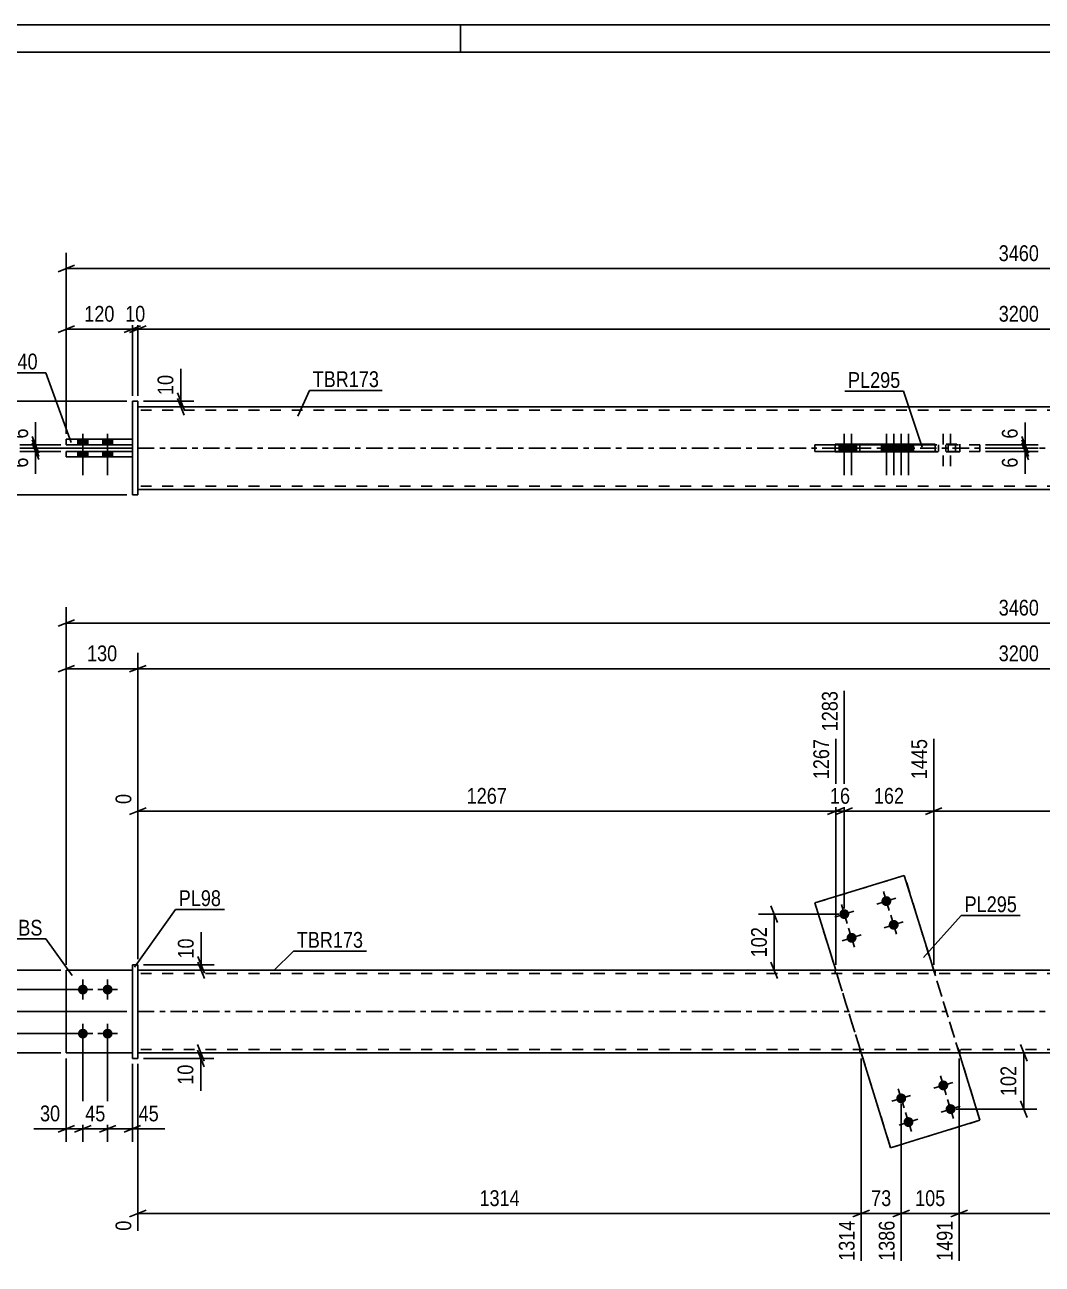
# Model space of a CAD drawing. Header units: millimetres. Extents: x 0 to 594, y 0 to 420.
# Drawn here: x 94.9 to 279.6, y 195 to 420 of the extents above; entities that cross this region are included whole.
import ezdxf

# ---------------------------------------------------------------- set-up
doc = ezdxf.new("R2010")
doc.units = ezdxf.units.MM
doc.linetypes.add('DXK_LINE_DOT2', pattern=[3.9198, 1.9599, -1.9599])
doc.linetypes.add('DXK_LINE_DOT3', pattern=[5.9187, 2.979, -0.9799, 0.9799, -0.9799])
doc.styles.add('Arial Narrow', font='ARIALN.TTF', dxfattribs={"height": 0.2})

# ---------------------------------------------------------------- blocks, each defined once
blk = doc.blocks.new('Unknown-580870411-1131')
at = {"color": 5, "linetype": 'Continuous'}
for p, q in [((594, 420), (0, 420)), ((174, 415), (174, 420)), ((589, 415), (5, 415))]:
    blk.add_line(p, q, dxfattribs=at)
blk = doc.blocks.new('Part-580870411-1704 - 1676')
at = {"color": 2, "linetype": 'Continuous'}
for p, q in [((102.4, 248.34), (102.4, 233.34)), ((102.4, 248.34), (114.4, 248.34)), ((102.4, 233.34), (114.4, 233.34))]:
    blk.add_line(p, q, dxfattribs=at)
at = {"color": 7, "linetype": 'DXK_LINE_DOT2'}
blk.add_line((114.4, 248.34), (114.4, 233.34), dxfattribs=at)
blk = doc.blocks.new('Part-580870411-1688 - 1676')
at = {"color": 2, "linetype": 'Continuous'}
for p, q in [((435.37, 248.34), (115.4, 248.34)), ((435.37, 233.34), (115.4, 233.34))]:
    blk.add_line(p, q, dxfattribs=at)
at = {"color": 7, "linetype": 'DXK_LINE_DOT2'}
for p, q in [((115.4, 233.34), (115.4, 248.34)), ((435.37, 247.74), (115.4, 247.74)), ((242.03, 248.34), (242.03, 247.74)), ((260.2, 248.34), (260.2, 247.74)), ((435.37, 233.94), (115.4, 233.94)), ((246.48, 233.34), (246.48, 233.94)), ((264.65, 233.34), (264.65, 233.94))]:
    blk.add_line(p, q, dxfattribs=at)
at = {"color": 7, "linetype": 'DXK_LINE_DOT3'}
blk.add_line((115.4, 240.84), (435.37, 240.84), dxfattribs=at)
blk = doc.blocks.new('Part-580870411-1709 - 1676')
at = {"color": 7, "linetype": 'DXK_LINE_DOT2'}
for p, q in [((102.4, 248.34), (102.4, 233.34)), ((102.4, 248.34), (114.4, 248.34)), ((114.4, 248.34), (114.4, 233.34)), ((102.4, 233.34), (114.4, 233.34))]:
    blk.add_line(p, q, dxfattribs=at)
blk = doc.blocks.new('Part-580870411-1714 - 1676')
at = {"color": 2, "linetype": 'Continuous'}
for p, q in [((115.4, 249.34), (114.4, 249.34)), ((114.4, 249.34), (114.4, 232.34)), ((115.4, 232.34), (115.4, 249.34)), ((114.4, 232.34), (115.4, 232.34))]:
    blk.add_line(p, q, dxfattribs=at)
blk = doc.blocks.new('Part-580870411-1719 - 1676')
at = {"color": 2, "linetype": 'Continuous'}
for p, q in [((254.59, 265.57), (238.35, 260.56)), ((254.59, 265.57), (254.59, 265.57)), ((259.92, 248.34), (254.59, 265.57)), ((242.13, 248.34), (238.35, 260.56)), ((238.35, 260.56), (238.35, 260.56)), ((252.09, 216.11), (246.76, 233.34)), ((268.33, 221.13), (264.55, 233.34)), ((252.09, 216.11), (268.33, 221.13)), ((268.33, 221.13), (268.33, 221.13)), ((252.09, 216.11), (252.09, 216.11))]:
    blk.add_line(p, q, dxfattribs=at)
at = {"color": 7, "linetype": 'DXK_LINE_DOT2'}
for p, q in [((238.35, 260.56), (254.59, 265.57)), ((268.33, 221.13), (254.59, 265.57)), ((252.09, 216.11), (238.35, 260.56)), ((246.76, 233.34), (242.13, 248.34)), ((264.55, 233.34), (259.92, 248.34)), ((268.33, 221.13), (252.09, 216.11))]:
    blk.add_line(p, q, dxfattribs=at)
blk = doc.blocks.new('Bolt-580870411-1721 - 1676')
at = {"linetype": 'Continuous'}
for points in [[(105.4, 243.94, -1), (105.4, 245.74, -1)], [(109.9, 243.94, -1), (109.9, 245.74, -1)], [(105.4, 235.94, -1), (105.4, 237.74, -1)], [(109.9, 235.94, -1), (109.9, 237.74, -1)]]:
    blk.add_hatch(color=1, dxfattribs=at).paths.add_polyline_path(points)
at = {"color": 1, "linetype": 'Continuous'}
for p, q in [((105.4, 243.04), (105.4, 246.64)), ((109.9, 243.04), (109.9, 246.64)), ((107.2, 244.84), (103.6, 244.84)), ((111.7, 244.84), (108.1, 244.84)), ((105.4, 235.04), (105.4, 238.64)), ((109.9, 235.04), (109.9, 238.64)), ((107.2, 236.84), (103.6, 236.84)), ((111.7, 236.84), (108.1, 236.84))]:
    blk.add_line(p, q, dxfattribs=at)
blk = doc.blocks.new('Bolt-580870411-1723 - 1676')
at = {"linetype": 'Continuous'}
for points in [[(260.81, 227.18), (260.77, 227.36), (260.77, 227.55), (260.82, 227.73), (260.89, 227.9), (261.01, 228.05), (261.15, 228.18), (261.31, 228.27), (261.49, 228.32), (261.68, 228.34), (261.87, 228.32), (262.05, 228.26), (262.21, 228.16), (262.34, 228.03), (262.45, 227.88), (262.53, 227.71), (262.56, 227.52), (262.56, 227.33), (262.52, 227.15), (262.44, 226.98), (262.33, 226.83), (262.19, 226.71), (262.02, 226.61), (261.84, 226.56), (261.65, 226.54), (261.47, 226.56), (261.29, 226.62), (261.13, 226.72), (260.99, 226.85), (260.88, 227)], [(253.16, 224.81), (253.13, 225), (253.13, 225.19), (253.17, 225.37), (253.25, 225.54), (253.36, 225.69), (253.51, 225.81), (253.67, 225.91), (253.85, 225.96), (254.04, 225.98), (254.22, 225.96), (254.4, 225.9), (254.56, 225.8), (254.7, 225.67), (254.81, 225.52), (254.88, 225.34), (254.92, 225.16), (254.92, 224.97), (254.88, 224.79), (254.8, 224.62), (254.68, 224.47), (254.54, 224.34), (254.38, 224.25), (254.2, 224.2), (254.01, 224.18), (253.82, 224.2), (253.65, 224.26), (253.48, 224.36), (253.35, 224.49), (253.24, 224.64)], [(262.14, 222.88), (262.1, 223.06), (262.1, 223.25), (262.14, 223.43), (262.22, 223.6), (262.34, 223.75), (262.48, 223.88), (262.64, 223.97), (262.82, 224.02), (263.01, 224.04), (263.2, 224.02), (263.37, 223.96), (263.54, 223.86), (263.67, 223.73), (263.78, 223.58), (263.86, 223.41), (263.89, 223.22), (263.89, 223.03), (263.85, 222.85), (263.77, 222.68), (263.66, 222.53), (263.51, 222.41), (263.35, 222.31), (263.17, 222.26), (262.98, 222.24), (262.8, 222.26), (262.62, 222.32), (262.46, 222.42), (262.32, 222.55), (262.21, 222.7)], [(254.49, 220.51), (254.46, 220.7), (254.46, 220.89), (254.5, 221.07), (254.58, 221.24), (254.69, 221.39), (254.83, 221.52), (255, 221.61), (255.18, 221.66), (255.37, 221.68), (255.55, 221.66), (255.73, 221.6), (255.89, 221.5), (256.03, 221.37), (256.14, 221.22), (256.21, 221.05), (256.25, 220.86), (256.25, 220.67), (256.2, 220.49), (256.12, 220.32), (256.01, 220.17), (255.87, 220.04), (255.71, 219.95), (255.53, 219.9), (255.34, 219.88), (255.15, 219.9), (254.97, 219.96), (254.81, 220.06), (254.67, 220.19), (254.57, 220.34)]]:
    blk.add_hatch(color=1, dxfattribs=at).paths.add_polyline_path(points)
at = {"color": 1, "linetype": 'Continuous'}
for p, q in [((259.95, 226.91), (263.39, 227.97)), ((262.2, 225.72), (261.14, 229.16)), ((252.3, 224.55), (255.74, 225.61)), ((254.56, 223.36), (253.49, 226.8)), ((261.28, 222.61), (264.72, 223.67)), ((263.53, 221.42), (262.46, 224.86)), ((253.63, 220.25), (257.07, 221.31)), ((255.88, 219.06), (254.82, 222.5))]:
    blk.add_line(p, q, dxfattribs=at)
blk = doc.blocks.new('Bolt-580870411-1724 - 1676')
at = {"linetype": 'Continuous'}
for points in [[(252.19, 261.17), (252.22, 260.98), (252.22, 260.79), (252.18, 260.61), (252.1, 260.44), (251.99, 260.29), (251.85, 260.17), (251.68, 260.07), (251.5, 260.02), (251.32, 260), (251.13, 260.02), (250.95, 260.08), (250.79, 260.18), (250.65, 260.31), (250.54, 260.46), (250.47, 260.64), (250.43, 260.82), (250.43, 261.01), (250.48, 261.19), (250.56, 261.36), (250.67, 261.51), (250.81, 261.64), (250.97, 261.73), (251.15, 261.78), (251.34, 261.8), (251.53, 261.78), (251.71, 261.72), (251.87, 261.62), (252.01, 261.49), (252.11, 261.34)], [(244.54, 258.81), (244.58, 258.62), (244.58, 258.43), (244.54, 258.25), (244.46, 258.08), (244.34, 257.93), (244.2, 257.8), (244.04, 257.71), (243.86, 257.66), (243.67, 257.64), (243.49, 257.66), (243.31, 257.72), (243.15, 257.82), (243.01, 257.95), (242.9, 258.1), (242.83, 258.27), (242.79, 258.46), (242.79, 258.65), (242.83, 258.83), (242.91, 259), (243.02, 259.15), (243.17, 259.28), (243.33, 259.37), (243.51, 259.42), (243.7, 259.44), (243.88, 259.42), (244.06, 259.36), (244.22, 259.26), (244.36, 259.13), (244.47, 258.98)], [(253.52, 256.87), (253.55, 256.68), (253.55, 256.49), (253.51, 256.31), (253.43, 256.14), (253.32, 255.99), (253.18, 255.87), (253.01, 255.77), (252.83, 255.72), (252.64, 255.7), (252.46, 255.72), (252.28, 255.79), (252.12, 255.88), (251.98, 256.01), (251.87, 256.16), (251.8, 256.34), (251.76, 256.52), (251.76, 256.71), (251.81, 256.89), (251.88, 257.06), (252, 257.21), (252.14, 257.34), (252.3, 257.43), (252.48, 257.48), (252.67, 257.5), (252.86, 257.48), (253.03, 257.42), (253.2, 257.32), (253.33, 257.19), (253.44, 257.04)], [(245.87, 254.51), (245.91, 254.32), (245.91, 254.13), (245.87, 253.95), (245.79, 253.78), (245.67, 253.63), (245.53, 253.5), (245.37, 253.41), (245.19, 253.36), (245, 253.34), (244.81, 253.36), (244.64, 253.42), (244.47, 253.52), (244.34, 253.65), (244.23, 253.8), (244.15, 253.97), (244.12, 254.16), (244.12, 254.35), (244.16, 254.53), (244.24, 254.7), (244.35, 254.85), (244.49, 254.98), (244.66, 255.07), (244.84, 255.12), (245.03, 255.14), (245.21, 255.12), (245.39, 255.06), (245.55, 254.96), (245.69, 254.83), (245.8, 254.68)]]:
    blk.add_hatch(color=1, dxfattribs=at).paths.add_polyline_path(points)
at = {"color": 1, "linetype": 'Continuous'}
for p, q in [((253.05, 261.43), (249.61, 260.37)), ((250.8, 262.62), (251.86, 259.18)), ((245.4, 259.07), (241.97, 258.01)), ((243.15, 260.26), (244.22, 256.82)), ((254.38, 257.13), (250.94, 256.07)), ((252.13, 258.32), (253.19, 254.88)), ((246.73, 254.77), (243.29, 253.71)), ((244.48, 255.96), (245.54, 252.52))]:
    blk.add_line(p, q, dxfattribs=at)
blk = doc.blocks.new('Part-580870411-1399 - 1368')
at = {"color": 2, "linetype": 'Continuous'}
for p, q in [((115.4, 351.65), (114.4, 351.65)), ((114.4, 351.65), (114.4, 334.65)), ((115.4, 334.65), (115.4, 351.65)), ((114.4, 334.65), (115.4, 334.65))]:
    blk.add_line(p, q, dxfattribs=at)
blk = doc.blocks.new('Part-580870411-1419 - 1368')
at = {"color": 2, "linetype": 'Continuous'}
for p, q in [((102.4, 341.55), (102.4, 342.55)), ((102.4, 342.55), (114.4, 342.55)), ((102.4, 341.55), (114.4, 341.55))]:
    blk.add_line(p, q, dxfattribs=at)
at = {"color": 7, "linetype": 'DXK_LINE_DOT2'}
blk.add_line((114.4, 341.55), (114.4, 342.55), dxfattribs=at)
blk = doc.blocks.new('Bolt-580870411-1371 - 1368')
at = {"linetype": 'Continuous'}
for points in [[(104.5, 343.75), (106.3, 343.75), (106.3, 344.75), (104.5, 344.75)], [(104.5, 343.75), (106.3, 343.75), (106.3, 344.75), (104.5, 344.75)], [(109, 343.75), (110.8, 343.75), (110.8, 344.75), (109, 344.75)], [(109, 343.75), (110.8, 343.75), (110.8, 344.75), (109, 344.75)], [(104.5, 341.55), (106.3, 341.55), (106.3, 342.55), (104.5, 342.55)], [(104.5, 341.55), (106.3, 341.55), (106.3, 342.55), (104.5, 342.55)], [(109, 341.55), (110.8, 341.55), (110.8, 342.55), (109, 342.55)], [(109, 341.55), (110.8, 341.55), (110.8, 342.55), (109, 342.55)]]:
    blk.add_hatch(color=1, dxfattribs=at).paths.add_polyline_path(points)
at = {"color": 1, "linetype": 'Continuous'}
for p, q in [((104.5, 344.75), (104.5, 343.75)), ((104.5, 344.75), (104.5, 343.75)), ((105.4, 345.75), (105.4, 338.25)), ((105.4, 345.75), (105.4, 338.25)), ((106.3, 344.75), (106.3, 343.75)), ((106.3, 344.75), (106.3, 343.75)), ((109, 344.75), (109, 343.75)), ((109, 344.75), (109, 343.75)), ((109.9, 345.75), (109.9, 338.25)), ((109.9, 345.75), (109.9, 338.25)), ((110.8, 344.75), (110.8, 343.75)), ((110.8, 344.75), (110.8, 343.75)), ((104.5, 342.55), (104.5, 341.55)), ((104.5, 342.55), (104.5, 341.55)), ((106.3, 342.55), (106.3, 341.55)), ((106.3, 342.55), (106.3, 341.55)), ((109, 342.55), (109, 341.55)), ((109, 342.55), (109, 341.55)), ((110.8, 342.55), (110.8, 341.55)), ((110.8, 342.55), (110.8, 341.55))]:
    blk.add_line(p, q, dxfattribs=at)
blk = doc.blocks.new('Part-580870411-1414 - 1368')
at = {"color": 2, "linetype": 'Continuous'}
for p, q in [((102.4, 343.75), (102.4, 344.75)), ((102.4, 344.75), (114.4, 344.75)), ((102.4, 343.75), (114.4, 343.75))]:
    blk.add_line(p, q, dxfattribs=at)
at = {"color": 7, "linetype": 'DXK_LINE_DOT2'}
blk.add_line((114.4, 343.75), (114.4, 344.75), dxfattribs=at)
blk = doc.blocks.new('Part-580870411-1462 - 1368')
at = {"color": 2, "linetype": 'Continuous'}
for p, q in [((435.37, 350.65), (115.4, 350.65)), ((242.03, 343.85), (242.03, 343.75)), ((242.03, 343.85), (260.2, 343.85)), ((242.03, 343.85), (242.03, 343.85)), ((242.03, 342.45), (242.03, 342.55)), ((242.03, 342.45), (260.2, 342.45)), ((246.48, 343.85), (246.48, 343.75)), ((246.48, 342.45), (246.48, 342.55)), ((260.2, 342.45), (260.2, 343.85)), ((435.37, 335.65), (115.4, 335.65))]:
    blk.add_line(p, q, dxfattribs=at)
at = {"color": 7, "linetype": 'DXK_LINE_DOT2'}
for p, q in [((115.4, 335.65), (115.4, 350.65)), ((435.37, 350.05), (115.4, 350.05)), ((242.03, 343.85), (260.2, 343.85)), ((242.03, 342.55), (242.03, 343.85)), ((242.03, 342.45), (260.2, 342.45)), ((246.48, 343.85), (264.65, 343.85)), ((246.48, 343.85), (246.48, 343.85)), ((246.48, 343.85), (264.65, 343.85)), ((246.48, 342.55), (246.48, 343.85)), ((246.48, 342.45), (246.48, 342.45)), ((246.48, 342.45), (246.48, 342.45)), ((264.65, 342.45), (246.48, 342.45)), ((246.48, 342.45), (264.65, 342.45)), ((264.65, 343.85), (264.65, 342.45)), ((435.37, 336.25), (115.4, 336.25))]:
    blk.add_line(p, q, dxfattribs=at)
at = {"color": 7, "linetype": 'DXK_LINE_DOT3'}
blk.add_line((115.4, 343.15), (435.37, 343.15), dxfattribs=at)
blk = doc.blocks.new('Part-580870411-1398 - 1368')
at = {"color": 2, "linetype": 'Continuous'}
for p, q in [((238.35, 342.55), (238.35, 343.75)), ((238.35, 343.75), (254.59, 343.75)), ((254.59, 342.55), (238.35, 342.55)), ((254.59, 342.54), (252.09, 342.54)), ((254.59, 342.55), (254.59, 343.75)), ((260.2, 343.75), (254.59, 343.75)), ((260.2, 342.55), (254.59, 342.55))]:
    blk.add_line(p, q, dxfattribs=at)
at = {"color": 7, "linetype": 'DXK_LINE_DOT2'}
for p, q in [((252.09, 343.74), (238.35, 343.75)), ((238.35, 342.55), (252.09, 342.54)), ((252.09, 342.54), (252.09, 343.74)), ((268.33, 343.74), (252.09, 343.74)), ((268.33, 342.54), (254.59, 342.54)), ((268.33, 343.74), (260.2, 343.75)), ((268.33, 342.54), (260.2, 342.55)), ((268.33, 342.54), (268.33, 343.74))]:
    blk.add_line(p, q, dxfattribs=at)
blk = doc.blocks.new('Bolt-580870411-1441 - 1368')
at = {"linetype": 'Continuous'}
for points in [[(253.12, 342.54), (254.92, 342.54), (254.92, 343.74), (253.12, 343.74)], [(254.45, 342.54), (256.25, 342.54), (256.25, 343.74), (254.45, 343.74)]]:
    blk.add_hatch(color=1, dxfattribs=at).paths.add_polyline_path(points)
at = {"color": 1, "linetype": 'Continuous'}
for p, q in [((254.02, 345.74), (254.02, 338.24)), ((255.35, 345.74), (255.35, 338.24)), ((253.12, 343.74), (253.12, 342.54)), ((254.45, 343.74), (254.45, 342.54)), ((254.92, 343.74), (254.92, 342.54)), ((256.25, 343.74), (256.25, 342.54))]:
    blk.add_line(p, q, dxfattribs=at)
at = {"color": 1, "linetype": 'DXK_LINE_DOT2'}
for p, q in [((261.67, 345.74), (261.67, 338.24)), ((263, 345.74), (263, 338.24)), ((260.77, 343.74), (260.77, 342.54)), ((262.1, 343.74), (262.1, 342.54)), ((262.57, 343.74), (262.57, 342.54)), ((263.9, 343.74), (263.9, 342.54))]:
    blk.add_line(p, q, dxfattribs=at)
blk = doc.blocks.new('Bolt-580870411-1442 - 1368')
at = {"linetype": 'Continuous'}
for points in [[(244.58, 343.75), (242.78, 343.75), (242.78, 342.55), (244.58, 342.55)], [(245.91, 343.75), (244.11, 343.75), (244.11, 342.55), (245.91, 342.55)], [(252.23, 343.75), (250.43, 343.75), (250.43, 342.55), (252.23, 342.55)], [(253.56, 343.75), (251.76, 343.75), (251.76, 342.55), (253.56, 342.55)]]:
    blk.add_hatch(color=1, dxfattribs=at).paths.add_polyline_path(points)
at = {"color": 1, "linetype": 'Continuous'}
for p, q in [((243.68, 345.75), (243.68, 338.25)), ((245.01, 345.75), (245.01, 338.25)), ((251.33, 345.75), (251.33, 338.25)), ((252.66, 345.75), (252.66, 338.25)), ((242.78, 343.75), (242.78, 342.55)), ((244.11, 343.75), (244.11, 342.55)), ((244.58, 343.75), (244.58, 342.55)), ((245.91, 343.75), (245.91, 342.55)), ((250.43, 343.75), (250.43, 342.55)), ((251.76, 343.75), (251.76, 342.55)), ((252.23, 343.75), (252.23, 342.55)), ((253.56, 343.75), (253.56, 342.55))]:
    blk.add_line(p, q, dxfattribs=at)
blk = doc.blocks.new('StraightDimension-580870411-2735 - 1676')
at = {"color": 7, "linetype": 'Continuous'}
for p, q in [((242.13, 249.34), (242.13, 290.35)), ((115.4, 250.34), (115.4, 280.36)), ((116.9, 277.83), (113.9, 276.63)), ((115.4, 277.23), (242.13, 277.23)), ((240.63, 276.63), (243.63, 277.83))]:
    blk.add_line(p, q, dxfattribs=at)
at = {"color": 0, "linetype": 'Continuous'}
for points in [[(241.53, 290.95), (237.33, 290.95), (237.33, 282.43), (241.53, 282.43)], [(114.8, 280.96), (110.6, 280.96), (110.6, 277.93), (114.8, 277.93)]]:
    blk.add_wipeout(points, dxfattribs=at)
at = {"color": 0}
blk.add_wipeout([(183.02, 277.98), (183.02, 282.18), (174.51, 282.18), (174.51, 277.98)], dxfattribs=at)
at = {"color": 3, "linetype": 'Continuous', "style": 'Arial Narrow'}
for s, height, p in [('1267', 2.863, (240.93, 283.03)), ('0', 2.86, (114.2, 278.53))]:
    blk.add_text(s, height=height, rotation=90.0002, dxfattribs=at).set_placement(p)
at = {"color": 3, "style": 'Arial Narrow'}
blk.add_text('1267', height=2.863, dxfattribs=at).set_placement((175.11, 278.58))
blk = doc.blocks.new('StraightDimension-580870411-3819 - 1676')
at = {"color": 7, "linetype": 'Continuous'}
for p, q in [((102.4, 249.34), (102.4, 314.24)), ((103.9, 311.99), (100.9, 310.79)), ((102.4, 311.39), (448.37, 311.39))]:
    blk.add_line(p, q, dxfattribs=at)
at = {"color": 0}
blk.add_wipeout([(279.64, 312.14), (279.64, 316.34), (271.13, 316.34), (271.13, 312.14)], dxfattribs=at)
at = {"color": 3, "style": 'Arial Narrow'}
blk.add_text('3460', height=2.863, dxfattribs=at).set_placement((271.73, 312.74))
blk = doc.blocks.new('StraightDimension-580870411-1876 - 1676')
at = {"color": 7, "linetype": 'Continuous'}
for p, q in [((126.21, 234.84), (127.41, 231.84)), ((116.4, 233.34), (129.21, 233.34)), ((116.4, 232.34), (129.21, 232.34)), ((127.41, 230.84), (126.21, 233.84)), ((126.81, 232.34), (126.81, 233.34))]:
    blk.add_line(p, q, dxfattribs=at)
at = {"color": 0}
blk.add_wipeout([(126.06, 231.82), (121.86, 231.82), (121.86, 226.96), (126.06, 226.96)], dxfattribs=at)
at = {"color": 7, "linetype": 'Continuous'}
blk.add_line((126.81, 232.34), (126.81, 226.43), dxfattribs=at)
blk.add_line((126.81, 232.34), (126.81, 226.43), dxfattribs=at)
at = {"color": 3, "style": 'Arial Narrow'}
blk.add_text('10', height=2.863, rotation=90.0002, dxfattribs=at).set_placement((125.46, 227.56))
blk = doc.blocks.new('StraightDimension-580870411-1812 - 1676')
at = {"color": 7, "linetype": 'Continuous'}
for p, q in [((105.4, 235.84), (105.4, 217.17)), ((102.4, 232.34), (102.4, 217.17)), ((100.9, 218.97), (103.9, 220.17)), ((102.4, 219.57), (105.4, 219.57)), ((106.9, 220.17), (103.9, 218.97))]:
    blk.add_line(p, q, dxfattribs=at)
at = {"color": 0}
blk.add_wipeout([(101.88, 220.32), (101.88, 224.52), (97.02, 224.52), (97.02, 220.32)], dxfattribs=at)
at = {"color": 7, "linetype": 'Continuous'}
blk.add_line((102.4, 219.57), (96.5, 219.57), dxfattribs=at)
blk.add_line((102.4, 219.57), (96.5, 219.57), dxfattribs=at)
at = {"color": 3, "style": 'Arial Narrow'}
blk.add_text('30', height=2.863, dxfattribs=at).set_placement((97.62, 220.92))
blk = doc.blocks.new('StraightDimension-580870411-2850 - 1676')
at = {"color": 7, "linetype": 'Continuous'}
for p, q in [((264.55, 232.34), (264.55, 195.58)), ((435.37, 231.34), (435.37, 195.58)), ((266.05, 204.79), (263.05, 203.59)), ((433.87, 203.59), (436.87, 204.79)), ((264.55, 204.19), (435.37, 204.19))]:
    blk.add_line(p, q, dxfattribs=at)
at = {"color": 0}
blk.add_wipeout([(354.22, 204.94), (354.22, 209.14), (345.7, 209.14), (345.7, 204.94)], dxfattribs=at)
at = {"color": 0, "linetype": 'Continuous'}
blk.add_wipeout([(434.77, 203.49), (430.57, 203.49), (430.57, 194.98), (434.77, 194.98)], dxfattribs=at)
at = {"color": 3, "style": 'Arial Narrow'}
blk.add_text('1708', height=2.863, dxfattribs=at).set_placement((346.3, 205.54))
at = {"color": 3, "linetype": 'Continuous', "style": 'Arial Narrow'}
blk.add_text('3200', height=2.863, rotation=90.0002, dxfattribs=at).set_placement((434.17, 195.58))
blk = doc.blocks.new('StraightDimension-580870411-3722 - 1676')
at = {"color": 7, "linetype": 'Continuous'}
for p, q in [((115.4, 250.34), (115.4, 305.95)), ((116.9, 303.7), (113.9, 302.5)), ((115.4, 303.1), (435.37, 303.1))]:
    blk.add_line(p, q, dxfattribs=at)
at = {"color": 0}
blk.add_wipeout([(279.64, 303.85), (279.64, 308.05), (271.13, 308.05), (271.13, 303.85)], dxfattribs=at)
at = {"color": 3, "style": 'Arial Narrow'}
blk.add_text('3200', height=2.863, dxfattribs=at).set_placement((271.73, 304.45))
blk = doc.blocks.new('StraightDimension-580870411-3723 - 1676')
at = {"color": 7, "linetype": 'Continuous'}
for p, q in [((102.4, 249.34), (102.4, 305.95)), ((115.4, 250.34), (115.4, 305.95)), ((103.9, 303.7), (100.9, 302.5)), ((102.4, 303.1), (115.4, 303.1)), ((113.9, 302.5), (116.9, 303.7))]:
    blk.add_line(p, q, dxfattribs=at)
at = {"color": 0}
blk.add_wipeout([(112.25, 303.85), (112.25, 308.05), (105.56, 308.05), (105.56, 303.85)], dxfattribs=at)
at = {"color": 3, "style": 'Arial Narrow'}
blk.add_text('130', height=2.863, dxfattribs=at).set_placement((106.16, 304.45))
blk = doc.blocks.new('StraightDimension-580870411-1960 - 1676')
at = {"color": 7, "linetype": 'Continuous'}
for p, q in [((275.67, 234.84), (276.87, 231.84)), ((416.54, 233.34), (273.42, 233.34)), ((276.27, 223.14), (276.27, 233.34)), ((264, 223.14), (278.67, 223.14)), ((276.87, 221.64), (275.67, 224.64))]:
    blk.add_line(p, q, dxfattribs=at)
at = {"color": 0}
blk.add_wipeout([(275.52, 231.58), (271.32, 231.58), (271.32, 224.9), (275.52, 224.9)], dxfattribs=at)
at = {"color": 3, "style": 'Arial Narrow'}
blk.add_text('102', height=2.863, rotation=90.0002, dxfattribs=at).set_placement((274.92, 225.5))
blk = doc.blocks.new('StraightDimension-580870411-2732 - 1676')
at = {"color": 7, "linetype": 'Continuous'}
for p, q in [((259.92, 249.34), (259.92, 290.35)), ((435.37, 250.34), (435.37, 285.85)), ((261.42, 277.83), (258.42, 276.63)), ((259.92, 277.23), (435.37, 277.23)), ((433.87, 276.63), (436.87, 277.83))]:
    blk.add_line(p, q, dxfattribs=at)
at = {"color": 0, "linetype": 'Continuous'}
blk.add_wipeout([(434.77, 286.45), (430.57, 286.45), (430.57, 277.93), (434.77, 277.93)], dxfattribs=at)
at = {"color": 0}
blk.add_wipeout([(351.9, 277.98), (351.9, 282.18), (343.39, 282.18), (343.39, 277.98)], dxfattribs=at)
at = {"color": 3, "linetype": 'Continuous', "style": 'Arial Narrow'}
blk.add_text('3200', height=2.863, rotation=90.0002, dxfattribs=at).set_placement((434.17, 278.53))
at = {"color": 3, "style": 'Arial Narrow'}
blk.add_text('1754', height=2.863, dxfattribs=at).set_placement((343.99, 278.58))
blk = doc.blocks.new('StraightDimension-580870411-2733 - 1676')
at = {"color": 7, "linetype": 'Continuous'}
for p, q in [((243.68, 259.54), (243.68, 299.05)), ((259.92, 249.34), (259.92, 290.35)), ((245.18, 277.83), (242.18, 276.63)), ((243.68, 277.23), (259.92, 277.23)), ((258.42, 276.63), (261.42, 277.83))]:
    blk.add_line(p, q, dxfattribs=at)
at = {"color": 0}
blk.add_wipeout([(255.14, 277.98), (255.14, 282.18), (248.46, 282.18), (248.46, 277.98)], dxfattribs=at)
at = {"color": 0, "linetype": 'Continuous'}
blk.add_wipeout([(259.32, 290.95), (255.12, 290.95), (255.12, 282.43), (259.32, 282.43)], dxfattribs=at)
at = {"color": 3, "linetype": 'Continuous', "style": 'Arial Narrow'}
blk.add_text('1445', height=2.863, rotation=90.0002, dxfattribs=at).set_placement((258.72, 283.03))
at = {"color": 3, "style": 'Arial Narrow'}
blk.add_text('162', height=2.863, dxfattribs=at).set_placement((249.06, 278.58))
blk = doc.blocks.new('StraightDimension-580870411-1726 - 1676')
at = {"color": 7, "linetype": 'Continuous'}
for p, q in [((230.37, 260.04), (231.57, 257.04)), ((242.68, 258.54), (228.12, 258.54)), ((230.97, 248.34), (230.97, 258.54)), ((231.57, 246.84), (230.37, 249.84)), ((260.37, 248.34), (228.12, 248.34))]:
    blk.add_line(p, q, dxfattribs=at)
at = {"color": 0}
blk.add_wipeout([(230.22, 256.78), (226.02, 256.78), (226.02, 250.1), (230.22, 250.1)], dxfattribs=at)
at = {"color": 3, "style": 'Arial Narrow'}
blk.add_text('102', height=2.863, rotation=90.0002, dxfattribs=at).set_placement((229.62, 250.7))
blk = doc.blocks.new('StraightDimension-580870411-3701 - 1676')
at = {"color": 7, "linetype": 'Continuous'}
for p, q in [((89.11, 246.34), (90.31, 243.34)), ((104.4, 244.84), (86.86, 244.84)), ((89.71, 240.84), (89.71, 244.84)), ((113.4, 240.84), (86.86, 240.84)), ((90.31, 239.34), (89.11, 242.34))]:
    blk.add_line(p, q, dxfattribs=at)
at = {"color": 0}
blk.add_wipeout([(88.96, 250.22), (84.76, 250.22), (84.76, 245.37), (88.96, 245.37)], dxfattribs=at)
at = {"color": 7, "linetype": 'Continuous'}
blk.add_line((89.71, 244.84), (89.71, 250.75), dxfattribs=at)
blk.add_line((89.71, 244.84), (89.71, 250.75), dxfattribs=at)
at = {"color": 3, "style": 'Arial Narrow'}
blk.add_text('40', height=2.863, rotation=90.0002, dxfattribs=at).set_placement((88.36, 245.97))
blk = doc.blocks.new('StraightDimension-580870411-1798 - 1676')
at = {"color": 7, "linetype": 'Continuous'}
for p, q in [((109.9, 235.84), (109.9, 217.17)), ((114.4, 231.34), (114.4, 217.17)), ((108.4, 218.97), (111.4, 220.17)), ((109.9, 219.57), (114.4, 219.57)), ((115.9, 220.17), (112.9, 218.97))]:
    blk.add_line(p, q, dxfattribs=at)
at = {"color": 0}
blk.add_wipeout([(119.79, 220.32), (119.79, 224.52), (114.93, 224.52), (114.93, 220.32)], dxfattribs=at)
at = {"color": 7, "linetype": 'Continuous'}
blk.add_line((114.4, 219.57), (120.31, 219.57), dxfattribs=at)
blk.add_line((114.4, 219.57), (120.31, 219.57), dxfattribs=at)
at = {"color": 3, "style": 'Arial Narrow'}
blk.add_text('45', height=2.863, dxfattribs=at).set_placement((115.53, 220.92))
blk = doc.blocks.new('StraightDimension-580870411-1805 - 1676')
at = {"color": 7, "linetype": 'Continuous'}
for p, q in [((105.4, 235.84), (105.4, 217.17)), ((109.9, 235.84), (109.9, 217.17)), ((103.9, 218.97), (106.9, 220.17)), ((105.4, 219.57), (109.9, 219.57)), ((111.4, 220.17), (108.4, 218.97))]:
    blk.add_line(p, q, dxfattribs=at)
at = {"color": 0}
blk.add_wipeout([(110.08, 220.32), (110.08, 224.52), (105.23, 224.52), (105.23, 220.32)], dxfattribs=at)
at = {"color": 3, "style": 'Arial Narrow'}
blk.add_text('45', height=2.863, dxfattribs=at).set_placement((105.83, 220.92))
blk = doc.blocks.new('StraightDimension-580870411-1885 - 1676')
at = {"color": 7, "linetype": 'Continuous'}
for p, q in [((126.27, 250.84), (127.47, 247.84)), ((127.47, 246.84), (126.27, 249.84)), ((116.4, 249.34), (129.27, 249.34)), ((116.4, 248.34), (129.27, 248.34)), ((126.87, 248.34), (126.87, 249.34))]:
    blk.add_line(p, q, dxfattribs=at)
at = {"color": 0}
blk.add_wipeout([(126.12, 254.72), (121.92, 254.72), (121.92, 249.87), (126.12, 249.87)], dxfattribs=at)
at = {"color": 7, "linetype": 'Continuous'}
blk.add_line((126.87, 249.34), (126.87, 255.25), dxfattribs=at)
blk.add_line((126.87, 249.34), (126.87, 255.25), dxfattribs=at)
at = {"color": 3, "style": 'Arial Narrow'}
blk.add_text('10', height=2.863, rotation=90.0002, dxfattribs=at).set_placement((125.52, 250.47))
blk = doc.blocks.new('StraightDimension-580870411-2851 - 1676')
at = {"color": 7, "linetype": 'Continuous'}
for p, q in [((264.55, 232.34), (264.55, 195.58)), ((254.02, 224.08), (254.02, 195.58)), ((252.52, 203.59), (255.52, 204.79)), ((266.05, 204.79), (263.05, 203.59)), ((254.02, 204.19), (264.55, 204.19))]:
    blk.add_line(p, q, dxfattribs=at)
at = {"color": 0}
blk.add_wipeout([(262.63, 204.94), (262.63, 209.14), (255.95, 209.14), (255.95, 204.94)], dxfattribs=at)
at = {"color": 0, "linetype": 'Continuous'}
blk.add_wipeout([(263.95, 203.49), (259.75, 203.49), (259.75, 194.98), (263.95, 194.98)], dxfattribs=at)
at = {"color": 3, "style": 'Arial Narrow'}
blk.add_text('105', height=2.863, dxfattribs=at).set_placement((256.55, 205.54))
at = {"color": 3, "linetype": 'Continuous', "style": 'Arial Narrow'}
blk.add_text('1491', height=2.863, rotation=90.0002, dxfattribs=at).set_placement((263.35, 195.58))
blk = doc.blocks.new('StraightDimension-580870411-1946 - 1676')
at = {"color": 7, "linetype": 'Continuous'}
for p, q in [((79.5, 246.84), (78.3, 249.84)), ((101.4, 248.34), (76.05, 248.34)), ((78.9, 233.34), (78.9, 248.34)), ((78.3, 234.84), (79.5, 231.84)), ((101.4, 233.34), (76.05, 233.34))]:
    blk.add_line(p, q, dxfattribs=at)
at = {"color": 0}
blk.add_wipeout([(78.15, 244.18), (73.95, 244.18), (73.95, 237.5), (78.15, 237.5)], dxfattribs=at)
at = {"color": 3, "style": 'Arial Narrow'}
blk.add_text('150', height=2.863, rotation=90.0002, dxfattribs=at).set_placement((77.55, 238.1))
blk = doc.blocks.new('StraightDimension-580870411-2734 - 1676')
at = {"color": 7, "linetype": 'Continuous'}
for p, q in [((243.68, 259.54), (243.68, 299.05)), ((242.13, 249.34), (242.13, 290.35)), ((240.63, 276.63), (243.63, 277.83)), ((242.13, 277.23), (243.68, 277.23)), ((245.18, 277.83), (242.18, 276.63))]:
    blk.add_line(p, q, dxfattribs=at)
at = {"color": 0, "linetype": 'Continuous'}
blk.add_wipeout([(243.08, 299.65), (238.88, 299.65), (238.88, 291.13), (243.08, 291.13)], dxfattribs=at)
at = {"color": 0}
blk.add_wipeout([(245.33, 277.98), (245.33, 282.18), (240.48, 282.18), (240.48, 277.98)], dxfattribs=at)
at = {"color": 3, "linetype": 'Continuous', "style": 'Arial Narrow'}
blk.add_text('1283', height=2.863, rotation=90.0002, dxfattribs=at).set_placement((242.48, 291.73))
at = {"color": 3, "style": 'Arial Narrow'}
blk.add_text('16', height=2.863, dxfattribs=at).set_placement((241.08, 278.58))
blk = doc.blocks.new('StraightDimension-580870411-2852 - 1676')
at = {"color": 7, "linetype": 'Continuous'}
for p, q in [((246.76, 232.34), (246.76, 195.58)), ((254.02, 224.08), (254.02, 195.58)), ((245.26, 203.59), (248.26, 204.79)), ((255.52, 204.79), (252.52, 203.59)), ((246.76, 204.19), (254.02, 204.19))]:
    blk.add_line(p, q, dxfattribs=at)
at = {"color": 0}
blk.add_wipeout([(252.82, 204.94), (252.82, 209.14), (247.96, 209.14), (247.96, 204.94)], dxfattribs=at)
at = {"color": 0, "linetype": 'Continuous'}
blk.add_wipeout([(253.42, 203.49), (249.22, 203.49), (249.22, 194.98), (253.42, 194.98)], dxfattribs=at)
at = {"color": 3, "style": 'Arial Narrow'}
blk.add_text('73', height=2.863, dxfattribs=at).set_placement((248.56, 205.54))
at = {"color": 3, "linetype": 'Continuous', "style": 'Arial Narrow'}
blk.add_text('1386', height=2.863, rotation=90.0002, dxfattribs=at).set_placement((252.82, 195.58))
blk = doc.blocks.new('StraightDimension-580870411-2853 - 1676')
at = {"color": 7, "linetype": 'Continuous'}
for p, q in [((246.76, 232.34), (246.76, 195.58)), ((115.4, 231.34), (115.4, 201.06)), ((116.9, 204.79), (113.9, 203.59)), ((245.26, 203.59), (248.26, 204.79)), ((115.4, 204.19), (246.76, 204.19))]:
    blk.add_line(p, q, dxfattribs=at)
at = {"color": 0}
blk.add_wipeout([(185.34, 204.94), (185.34, 209.14), (176.83, 209.14), (176.83, 204.94)], dxfattribs=at)
at = {"color": 0, "linetype": 'Continuous'}
for points in [[(114.8, 203.49), (110.6, 203.49), (110.6, 200.46), (114.8, 200.46)], [(246.16, 203.49), (241.96, 203.49), (241.96, 194.98), (246.16, 194.98)]]:
    blk.add_wipeout(points, dxfattribs=at)
at = {"color": 3, "style": 'Arial Narrow'}
blk.add_text('1314', height=2.863, dxfattribs=at).set_placement((177.43, 205.54))
at = {"color": 3, "linetype": 'Continuous', "style": 'Arial Narrow'}
for s, height, p in [('0', 2.86, (114.2, 201.06)), ('1314', 2.863, (245.56, 195.58))]:
    blk.add_text(s, height=height, rotation=90.0002, dxfattribs=at).set_placement(p)
blk = doc.blocks.new('StraightDimension-580870411-3702 - 1676')
at = {"color": 7, "linetype": 'Continuous'}
for p, q in [((113.4, 240.84), (86.86, 240.84)), ((89.11, 242.34), (90.31, 239.34)), ((89.71, 236.84), (89.71, 240.84)), ((104.4, 236.84), (86.86, 236.84)), ((90.31, 235.34), (89.11, 238.34))]:
    blk.add_line(p, q, dxfattribs=at)
at = {"color": 0}
blk.add_wipeout([(88.96, 236.32), (84.76, 236.32), (84.76, 231.46), (88.96, 231.46)], dxfattribs=at)
at = {"color": 7, "linetype": 'Continuous'}
blk.add_line((89.71, 236.84), (89.71, 230.93), dxfattribs=at)
blk.add_line((89.71, 236.84), (89.71, 230.93), dxfattribs=at)
at = {"color": 3, "style": 'Arial Narrow'}
blk.add_text('40', height=2.863, rotation=90.0002, dxfattribs=at).set_placement((88.36, 232.06))
blk = doc.blocks.new('StraightDimension-580870411-4191 - 1368')
at = {"color": 7, "linetype": 'Continuous'}
for p, q in [((96.21, 344.65), (97.41, 341.65)), ((114.4, 343.15), (93.96, 343.15)), ((101.4, 342.55), (93.96, 342.55)), ((97.41, 341.05), (96.21, 344.05)), ((96.81, 342.55), (96.81, 343.15))]:
    blk.add_line(p, q, dxfattribs=at)
at = {"color": 0}
blk.add_wipeout([(96.06, 342.03), (91.86, 342.03), (91.86, 339), (96.06, 339)], dxfattribs=at)
at = {"color": 7, "linetype": 'Continuous'}
blk.add_line((96.81, 342.55), (96.81, 338.48), dxfattribs=at)
blk.add_line((96.81, 342.55), (96.81, 338.48), dxfattribs=at)
at = {"color": 3, "style": 'Arial Narrow'}
blk.add_text('6', height=2.86, rotation=90.0002, dxfattribs=at).set_placement((95.46, 339.6))
blk = doc.blocks.new('StraightDimension-580870411-1579 - 1368')
at = {"color": 7, "linetype": 'Continuous'}
for p, q in [((115.4, 352.65), (115.4, 367.6)), ((116.9, 365.35), (113.9, 364.15)), ((115.4, 364.75), (435.37, 364.75))]:
    blk.add_line(p, q, dxfattribs=at)
at = {"color": 0}
blk.add_wipeout([(279.64, 365.5), (279.64, 369.7), (271.13, 369.7), (271.13, 365.5)], dxfattribs=at)
at = {"color": 3, "style": 'Arial Narrow'}
blk.add_text('3200', height=2.863, dxfattribs=at).set_placement((271.73, 366.1))
blk = doc.blocks.new('StraightDimension-580870411-1539 - 1368')
at = {"color": 7, "linetype": 'Continuous'}
for p, q in [((275.92, 345.24), (277.12, 342.24)), ((277.12, 341.64), (275.92, 344.64)), ((269.33, 343.74), (278.92, 343.74)), ((269.33, 343.14), (278.92, 343.14)), ((276.52, 343.14), (276.52, 343.74))]:
    blk.add_line(p, q, dxfattribs=at)
at = {"color": 0}
blk.add_wipeout([(275.77, 347.3), (271.57, 347.3), (271.57, 344.27), (275.77, 344.27)], dxfattribs=at)
at = {"color": 7, "linetype": 'Continuous'}
blk.add_line((276.52, 343.74), (276.52, 347.82), dxfattribs=at)
blk.add_line((276.52, 343.74), (276.52, 347.82), dxfattribs=at)
at = {"color": 3, "style": 'Arial Narrow'}
blk.add_text('6', height=2.86, rotation=90.0002, dxfattribs=at).set_placement((275.17, 344.87))
blk = doc.blocks.new('StraightDimension-580870411-1543 - 1368')
at = {"color": 7, "linetype": 'Continuous'}
for p, q in [((275.92, 344.64), (277.12, 341.64)), ((269.33, 343.14), (278.92, 343.14)), ((269.33, 342.54), (278.92, 342.54)), ((277.12, 341.04), (275.92, 344.04)), ((276.52, 342.54), (276.52, 343.14))]:
    blk.add_line(p, q, dxfattribs=at)
at = {"color": 0}
blk.add_wipeout([(275.77, 342.02), (271.57, 342.02), (271.57, 338.99), (275.77, 338.99)], dxfattribs=at)
at = {"color": 7, "linetype": 'Continuous'}
blk.add_line((276.52, 342.54), (276.52, 338.47), dxfattribs=at)
blk.add_line((276.52, 342.54), (276.52, 338.47), dxfattribs=at)
at = {"color": 3, "style": 'Arial Narrow'}
blk.add_text('6', height=2.86, rotation=90.0002, dxfattribs=at).set_placement((275.17, 339.59))
blk = doc.blocks.new('StraightDimension-580870411-1474 - 1368')
at = {"color": 7, "linetype": 'Continuous'}
for p, q in [((116.4, 351.65), (125.58, 351.65)), ((122.58, 353.15), (123.78, 350.15)), ((123.78, 349.15), (122.58, 352.15)), ((123.18, 350.65), (123.18, 351.65)), ((116.4, 350.65), (125.58, 350.65))]:
    blk.add_line(p, q, dxfattribs=at)
at = {"color": 0}
blk.add_wipeout([(122.43, 357.04), (118.23, 357.04), (118.23, 352.18), (122.43, 352.18)], dxfattribs=at)
at = {"color": 7, "linetype": 'Continuous'}
blk.add_line((123.18, 351.65), (123.18, 357.56), dxfattribs=at)
blk.add_line((123.18, 351.65), (123.18, 357.56), dxfattribs=at)
at = {"color": 3, "style": 'Arial Narrow'}
blk.add_text('10', height=2.863, rotation=90.0002, dxfattribs=at).set_placement((121.83, 352.78))
blk = doc.blocks.new('StraightDimension-580870411-1528 - 1368')
at = {"color": 7, "linetype": 'Continuous'}
for p, q in [((113.4, 351.65), (86.46, 351.65)), ((89.91, 350.15), (88.71, 353.15)), ((89.31, 334.65), (89.31, 351.65)), ((88.71, 336.15), (89.91, 333.15)), ((113.4, 334.65), (86.46, 334.65))]:
    blk.add_line(p, q, dxfattribs=at)
at = {"color": 0}
blk.add_wipeout([(88.56, 346.5), (84.36, 346.5), (84.36, 339.81), (88.56, 339.81)], dxfattribs=at)
at = {"color": 3, "style": 'Arial Narrow'}
blk.add_text('170', height=2.863, rotation=90.0002, dxfattribs=at).set_placement((87.96, 340.41))
blk = doc.blocks.new('StraightDimension-580870411-1548 - 1368')
at = {"color": 7, "linetype": 'Continuous'}
for p, q in [((102.4, 345.75), (102.4, 378.6)), ((103.9, 376.35), (100.9, 375.15)), ((102.4, 375.75), (448.37, 375.75))]:
    blk.add_line(p, q, dxfattribs=at)
at = {"color": 0}
blk.add_wipeout([(279.64, 376.5), (279.64, 380.7), (271.13, 380.7), (271.13, 376.5)], dxfattribs=at)
at = {"color": 3, "style": 'Arial Narrow'}
blk.add_text('3460', height=2.863, dxfattribs=at).set_placement((271.73, 377.1))
blk = doc.blocks.new('StraightDimension-580870411-1589 - 1368')
at = {"color": 7, "linetype": 'Continuous'}
for p, q in [((102.4, 345.75), (102.4, 367.6)), ((114.4, 352.65), (114.4, 367.6)), ((100.9, 364.15), (103.9, 365.35)), ((102.4, 364.75), (114.4, 364.75)), ((115.9, 365.35), (112.9, 364.15))]:
    blk.add_line(p, q, dxfattribs=at)
at = {"color": 0}
blk.add_wipeout([(111.75, 365.5), (111.75, 369.7), (105.06, 369.7), (105.06, 365.5)], dxfattribs=at)
at = {"color": 3, "style": 'Arial Narrow'}
blk.add_text('120', height=2.863, dxfattribs=at).set_placement((105.66, 366.1))
blk = doc.blocks.new('StraightDimension-580870411-1599 - 1368')
at = {"color": 7, "linetype": 'Continuous'}
for p, q in [((114.4, 352.65), (114.4, 367.6)), ((115.4, 352.65), (115.4, 367.6)), ((112.9, 364.15), (115.9, 365.35)), ((116.9, 365.35), (113.9, 364.15)), ((114.4, 364.75), (115.4, 364.75))]:
    blk.add_line(p, q, dxfattribs=at)
at = {"color": 0}
blk.add_wipeout([(117.33, 365.5), (117.33, 369.7), (112.48, 369.7), (112.48, 365.5)], dxfattribs=at)
at = {"color": 3, "style": 'Arial Narrow'}
blk.add_text('10', height=2.863, dxfattribs=at).set_placement((113.08, 366.1))
blk = doc.blocks.new('StraightDimension-580870411-4190 - 1368')
at = {"color": 7, "linetype": 'Continuous'}
for p, q in [((96.21, 345.25), (97.41, 342.25)), ((97.41, 341.65), (96.21, 344.65)), ((101.4, 343.75), (93.96, 343.75)), ((114.4, 343.15), (93.96, 343.15)), ((96.81, 343.15), (96.81, 343.75))]:
    blk.add_line(p, q, dxfattribs=at)
at = {"color": 0}
blk.add_wipeout([(96.06, 347.31), (91.86, 347.31), (91.86, 344.28), (96.06, 344.28)], dxfattribs=at)
at = {"color": 7, "linetype": 'Continuous'}
blk.add_line((96.81, 343.75), (96.81, 347.83), dxfattribs=at)
blk.add_line((96.81, 343.75), (96.81, 347.83), dxfattribs=at)
at = {"color": 3, "style": 'Arial Narrow'}
blk.add_text('6', height=2.86, rotation=90.0002, dxfattribs=at).set_placement((95.46, 344.88))
blk = doc.blocks.new('Mark-580870411-1684 - 1676')
at = {"color": 0}
blk.add_wipeout([(156.3, 252.43), (156.3, 255.43), (144.25, 255.43), (144.25, 252.43)], dxfattribs=at)
blk.add_wipeout([(156.3, 252.43), (156.3, 255.43), (144.25, 255.43), (144.25, 252.43)], dxfattribs=at)
at = {"color": 30, "linetype": 'Continuous'}
for p, q in [((140.11, 248.29), (143.65, 251.83)), ((143.65, 251.83), (156.9, 251.83))]:
    blk.add_line(p, q, dxfattribs=at)
at = {"color": 3, "style": 'Arial Narrow'}
blk.add_text('TBR173', height=2.863, dxfattribs=at).set_placement((144.25, 252.43))
blk = doc.blocks.new('Mark-580870411-1710 - 1676')
at = {"color": 0}
blk.add_wipeout([(130.5, 260), (130.5, 263), (122.82, 263), (122.82, 260)], dxfattribs=at)
blk.add_wipeout([(130.5, 260), (130.5, 263), (122.82, 263), (122.82, 260)], dxfattribs=at)
at = {"color": 30, "linetype": 'Continuous'}
for p, q in [((114.78, 248.9), (122.22, 259.4)), ((122.22, 259.4), (131.1, 259.4))]:
    blk.add_line(p, q, dxfattribs=at)
at = {"color": 3, "style": 'Arial Narrow'}
blk.add_text('PL98', height=2.863, dxfattribs=at).set_placement((122.82, 260))
blk = doc.blocks.new('Mark-580870411-1715 - 1676')
at = {"color": 0}
blk.add_wipeout([(275.04, 258.9), (275.04, 261.9), (265.54, 261.9), (265.54, 258.9)], dxfattribs=at)
blk.add_wipeout([(275.04, 258.9), (275.04, 261.9), (265.54, 261.9), (265.54, 258.9)], dxfattribs=at)
at = {"color": 30, "linetype": 'Continuous'}
for p, q in [((258.05, 250.67), (264.94, 258.3)), ((264.94, 258.3), (275.64, 258.3))]:
    blk.add_line(p, q, dxfattribs=at)
at = {"color": 3, "style": 'Arial Narrow'}
blk.add_text('PL295', height=2.863, dxfattribs=at).set_placement((265.54, 258.9))
blk = doc.blocks.new('MarkSet-580870411-2051 - 1676')
at = {"color": 0}
blk.add_wipeout([(92.78, 254.64), (92.78, 257.64), (85.11, 257.64), (85.11, 254.64)], dxfattribs=at)
blk.add_wipeout([(92.78, 254.64), (92.78, 257.64), (85.11, 257.64), (85.11, 254.64)], dxfattribs=at)
blk.add_wipeout([(98.07, 254.64), (98.07, 257.64), (93.68, 257.64), (93.68, 254.64)], dxfattribs=at)
blk.add_wipeout([(98.07, 254.64), (98.07, 257.64), (93.68, 257.64), (93.68, 254.64)], dxfattribs=at)
at = {"color": 30, "linetype": 'Continuous'}
for p in [(84.51, 254.04), (103.44, 247.4)]:
    blk.add_line(p, (98.67, 254.04), dxfattribs=at)
at = {"color": 3, "style": 'Arial Narrow'}
for s, p in [('PL40', (85.11, 254.64)), ('BS', (93.68, 254.64))]:
    blk.add_text(s, height=2.863, dxfattribs=at).set_placement(p)
blk = doc.blocks.new('Mark-580870411-1393 - 1368')
at = {"color": 0}
blk.add_wipeout([(253.86, 354.08), (253.86, 357.08), (244.36, 357.08), (244.36, 354.08)], dxfattribs=at)
blk.add_wipeout([(253.86, 354.08), (253.86, 357.08), (244.36, 357.08), (244.36, 354.08)], dxfattribs=at)
at = {"color": 30, "linetype": 'Continuous'}
for p in [(243.76, 353.48), (257.84, 343.31)]:
    blk.add_line(p, (254.46, 353.48), dxfattribs=at)
at = {"color": 3, "style": 'Arial Narrow'}
blk.add_text('PL295', height=2.863, dxfattribs=at).set_placement((244.36, 354.08))
blk = doc.blocks.new('Mark-580870411-1458 - 1368')
at = {"color": 0}
blk.add_wipeout([(159.19, 354.23), (159.19, 357.23), (147.14, 357.23), (147.14, 354.23)], dxfattribs=at)
blk.add_wipeout([(159.19, 354.23), (159.19, 357.23), (147.14, 357.23), (147.14, 354.23)], dxfattribs=at)
at = {"color": 30, "linetype": 'Continuous'}
for p, q in [((144.43, 348.96), (146.54, 353.63)), ((146.54, 353.63), (159.79, 353.63))]:
    blk.add_line(p, q, dxfattribs=at)
at = {"color": 3, "style": 'Arial Narrow'}
blk.add_text('TBR173', height=2.863, dxfattribs=at).set_placement((147.14, 354.23))
blk = doc.blocks.new('MarkSet-580870411-1667 - 1368')
at = {"color": 30, "linetype": 'Continuous'}
blk.add_line((103.25, 344.14), (98.7, 356.84), dxfattribs=at)
at = {"color": 0}
blk.add_wipeout([(88.62, 357.44), (88.62, 360.44), (85.15, 360.44), (85.15, 357.44)], dxfattribs=at)
blk.add_wipeout([(88.62, 357.44), (88.62, 360.44), (85.15, 360.44), (85.15, 357.44)], dxfattribs=at)
blk.add_wipeout([(97.2, 357.44), (97.2, 360.44), (89.52, 360.44), (89.52, 357.44)], dxfattribs=at)
blk.add_wipeout([(97.2, 357.44), (97.2, 360.44), (89.52, 360.44), (89.52, 357.44)], dxfattribs=at)
at = {"color": 30, "linetype": 'Continuous'}
blk.add_line((84.55, 356.84), (98.7, 356.84), dxfattribs=at)
at = {"color": 3, "style": 'Arial Narrow'}
for s, p in [('2x', (85.15, 357.44)), ('PL40', (89.52, 357.44))]:
    blk.add_text(s, height=2.863, dxfattribs=at).set_placement(p)

msp = doc.modelspace()

# ---------------------------------------------------------------- block references
for name in ['Unknown-580870411-1131', 'Part-580870411-1399 - 1368', 'Part-580870411-1462 - 1368', 'Part-580870411-1414 - 1368', 'Bolt-580870411-1371 - 1368', 'Bolt-580870411-1442 - 1368', 'Bolt-580870411-1441 - 1368', 'Part-580870411-1419 - 1368', 'Part-580870411-1398 - 1368', 'Part-580870411-1719 - 1676', 'Bolt-580870411-1724 - 1676', 'Part-580870411-1688 - 1676', 'Part-580870411-1704 - 1676', 'Part-580870411-1709 - 1676', 'Part-580870411-1714 - 1676', 'Bolt-580870411-1721 - 1676', 'Bolt-580870411-1723 - 1676']:
    msp.add_blockref(name, (0, 0))

# ---------------------------------------------------------------- next in the draw order: block references
for name in ['StraightDimension-580870411-1579 - 1368', 'StraightDimension-580870411-1539 - 1368', 'StraightDimension-580870411-4191 - 1368', 'StraightDimension-580870411-2735 - 1676', 'StraightDimension-580870411-1812 - 1676', 'StraightDimension-580870411-1876 - 1676', 'StraightDimension-580870411-2850 - 1676']:
    msp.add_blockref(name, (0, 0))

# ---------------------------------------------------------------- next in the draw order: block references
for name in ['StraightDimension-580870411-1474 - 1368', 'StraightDimension-580870411-1528 - 1368', 'StraightDimension-580870411-1543 - 1368', 'StraightDimension-580870411-3819 - 1676', 'StraightDimension-580870411-1798 - 1676', 'StraightDimension-580870411-1960 - 1676']:
    msp.add_blockref(name, (0, 0))

# ---------------------------------------------------------------- next in the draw order: block references
for name in ['StraightDimension-580870411-1548 - 1368', 'StraightDimension-580870411-3722 - 1676', 'StraightDimension-580870411-1805 - 1676', 'StraightDimension-580870411-2851 - 1676']:
    msp.add_blockref(name, (0, 0))

# ---------------------------------------------------------------- next in the draw order: block references
for name in ['StraightDimension-580870411-1589 - 1368', 'Mark-580870411-1458 - 1368', 'Mark-580870411-1393 - 1368', 'StraightDimension-580870411-3723 - 1676', 'StraightDimension-580870411-2732 - 1676', 'Mark-580870411-1684 - 1676', 'StraightDimension-580870411-2852 - 1676']:
    msp.add_blockref(name, (0, 0))

# ---------------------------------------------------------------- next in the draw order: block references
for name in ['StraightDimension-580870411-1599 - 1368', 'StraightDimension-580870411-4190 - 1368', 'StraightDimension-580870411-2733 - 1676', 'StraightDimension-580870411-1885 - 1676', 'StraightDimension-580870411-3701 - 1676', 'StraightDimension-580870411-2853 - 1676']:
    msp.add_blockref(name, (0, 0))

# ---------------------------------------------------------------- next in the draw order: block references
for name in ['MarkSet-580870411-1667 - 1368', 'Mark-580870411-1710 - 1676', 'StraightDimension-580870411-1726 - 1676', 'StraightDimension-580870411-1946 - 1676']:
    msp.add_blockref(name, (0, 0))

# ---------------------------------------------------------------- next in the draw order: block references
for name in ['StraightDimension-580870411-2734 - 1676', 'Mark-580870411-1715 - 1676', 'MarkSet-580870411-2051 - 1676', 'StraightDimension-580870411-3702 - 1676']:
    msp.add_blockref(name, (0, 0))

doc.saveas('drawing.dxf')
